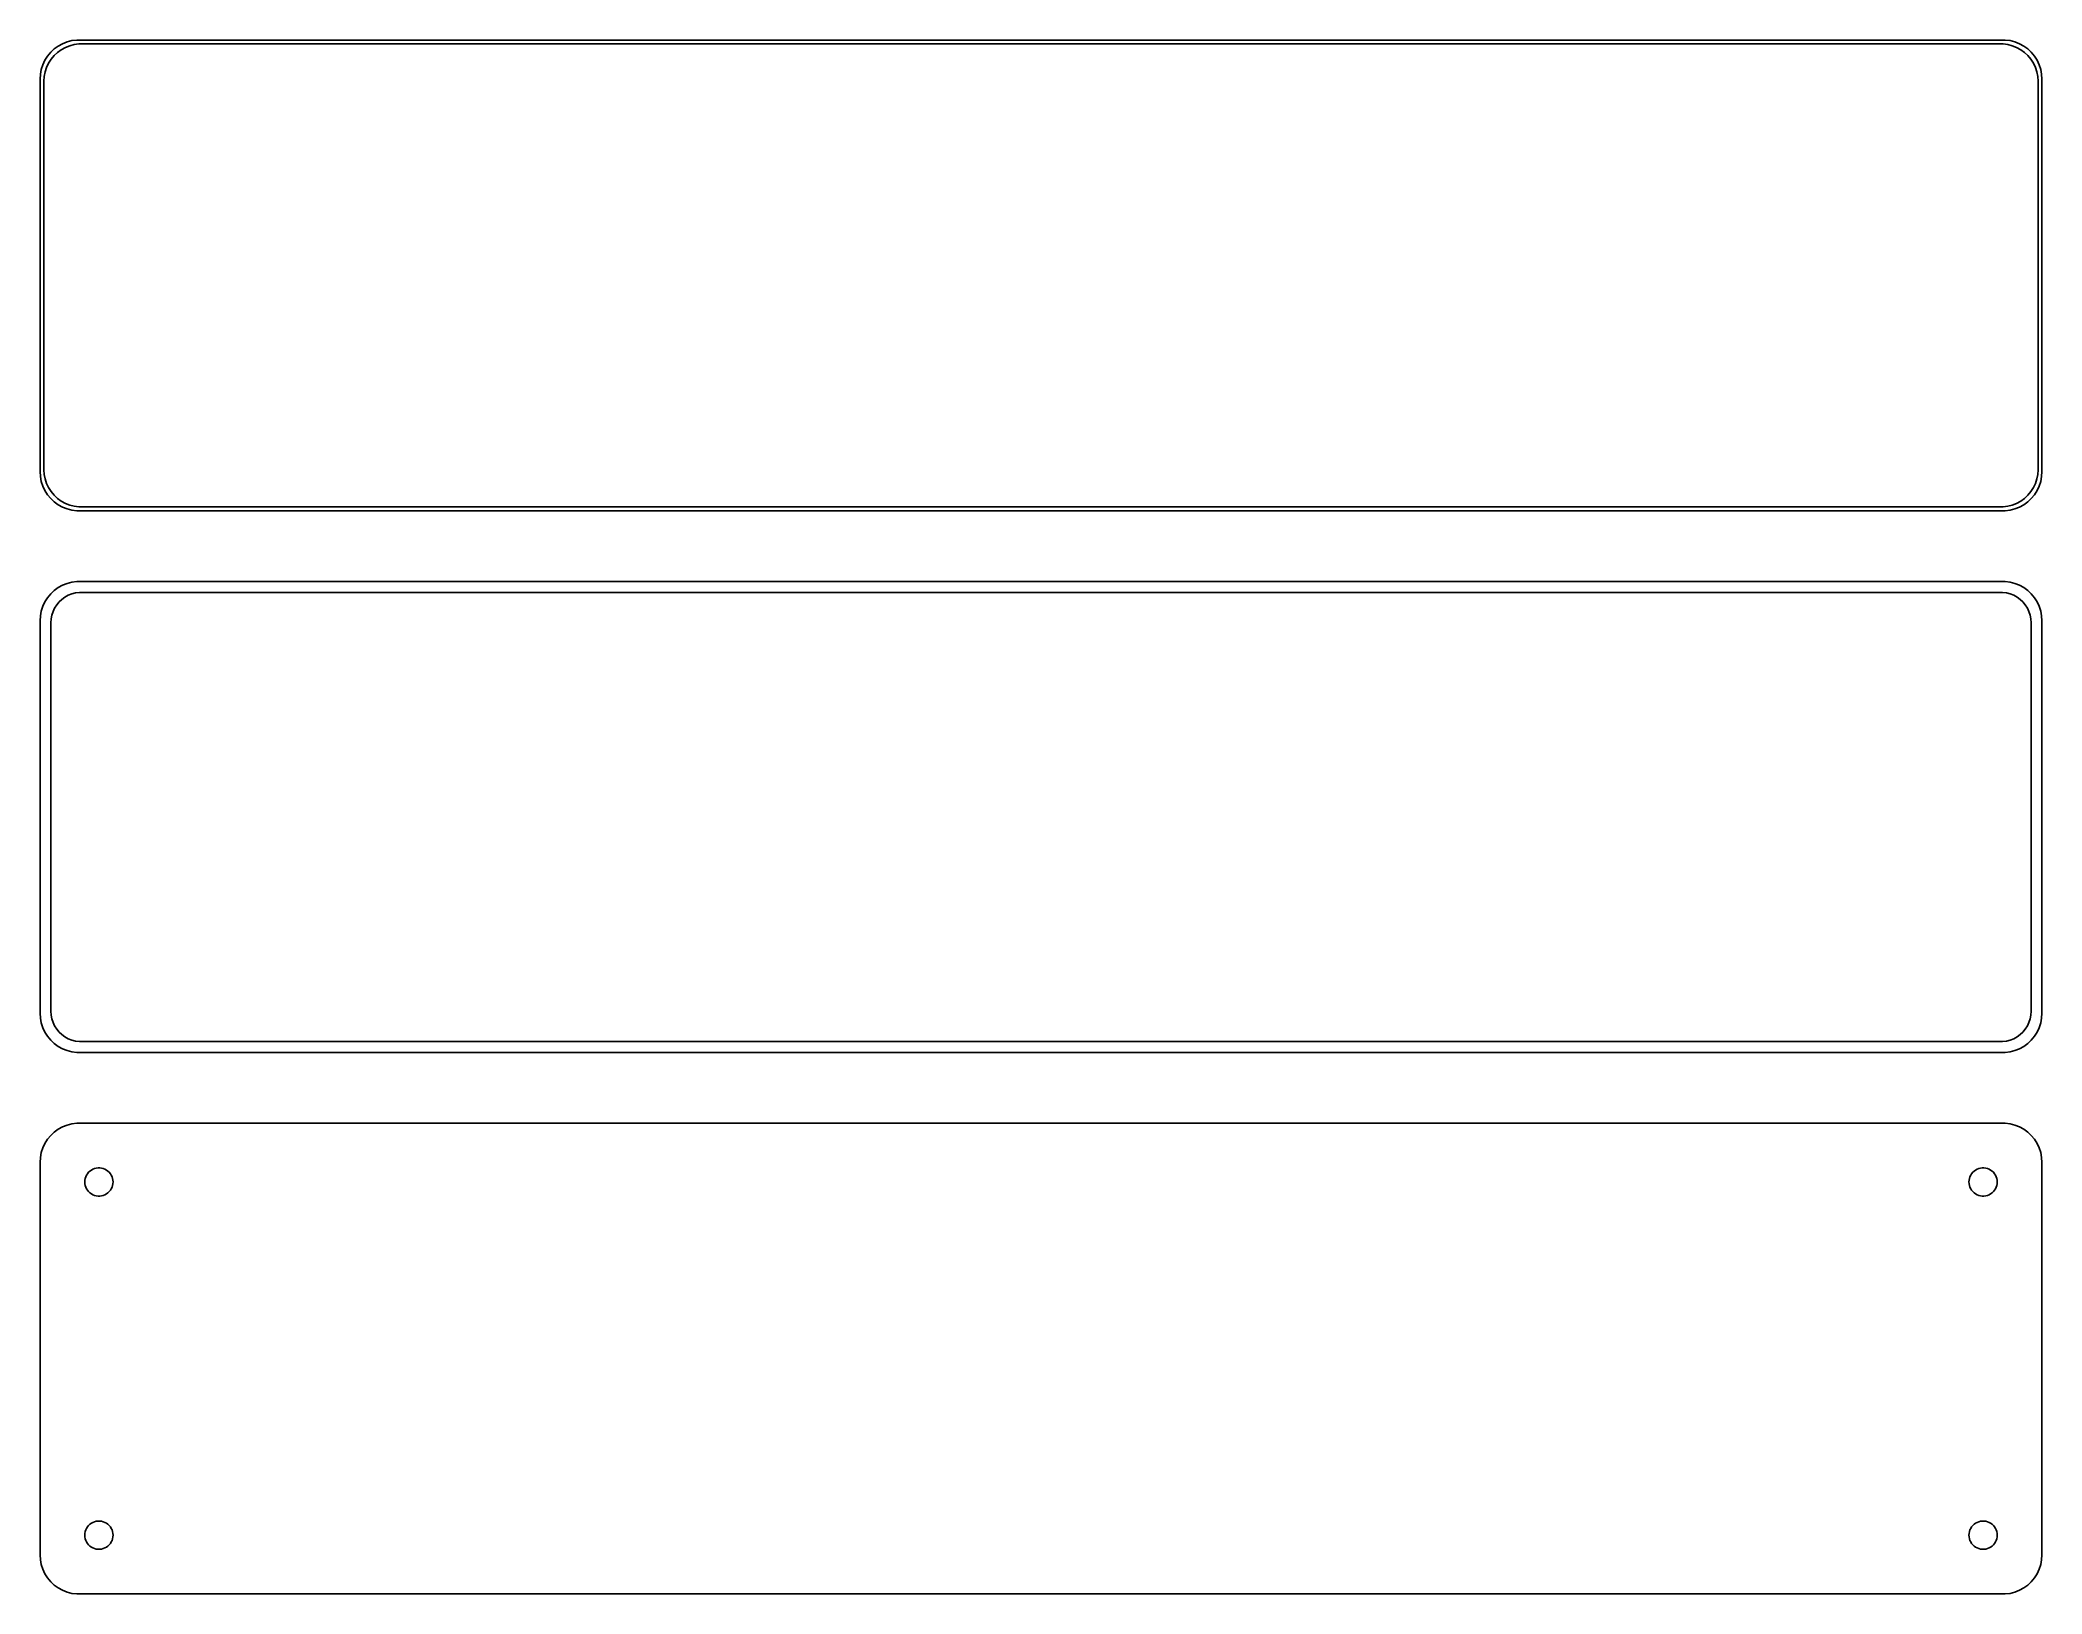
# Model space of a CAD drawing. Header units: metres. Extents: x -128 to 128, y 108 to 306.
import ezdxf

# ---------------------------------------------------------------- set-up
doc = ezdxf.new("R2010")
doc.units = ezdxf.units.M

msp = doc.modelspace()

# ---------------------------------------------------------------- linework, layer by layer
for p, q in [((-126.545, 303.939), (-126.882, 303.409)), ((-126.145, 304.423), (-126.545, 303.939)), ((-126.412, 303.038), (-126.093, 303.542)), ((-125.687, 304.853), (-126.145, 304.423)), ((-126.093, 303.542), (-125.713, 304.002)), ((-125.713, 304.002), (-125.278, 304.41)), ((-125.179, 305.222), (-125.687, 304.853)), ((-125.278, 304.41), (-124.795, 304.761)), ((-124.629, 305.524), (-125.179, 305.222)), ((-124.795, 304.761), (-124.272, 305.048)), ((-124.045, 305.755), (-124.629, 305.524)), ((-124.272, 305.048), (-123.718, 305.268)), ((-123.437, 305.911), (-124.045, 305.755)), ((-123.718, 305.268), (-123.14, 305.416)), ((-122.814, 305.99), (-123.437, 305.911)), ((-123.14, 305.416), (-122.548, 305.491)), ((122.814, 305.99), (-122.814, 305.99)), ((-122.548, 305.491), (122.548, 305.491)), ((122.548, 305.491), (123.14, 305.416)), ((123.437, 305.911), (122.814, 305.99)), ((123.14, 305.416), (123.718, 305.268)), ((124.045, 305.755), (123.437, 305.911)), ((123.718, 305.268), (124.272, 305.048)), ((124.629, 305.524), (124.045, 305.755)), ((124.272, 305.048), (124.795, 304.761)), ((125.179, 305.222), (124.629, 305.524)), ((124.795, 304.761), (125.278, 304.41)), ((125.687, 304.853), (125.179, 305.222)), ((125.278, 304.41), (125.713, 304.002)), ((126.145, 304.423), (125.687, 304.853)), ((125.713, 304.002), (126.093, 303.542)), ((126.093, 303.542), (126.412, 303.038)), ((126.545, 303.939), (126.145, 304.423)), ((126.882, 303.409), (126.545, 303.939)), ((-127.461, 301.627), (-127.5, 301)), ((-127.5, 301), (-127.5, 251)), ((-127.343, 302.243), (-127.461, 301.627)), ((-127.149, 302.841), (-127.343, 302.243)), ((-126.882, 303.409), (-127.149, 302.841)), ((-127, 300.75), (-126.963, 301.345)), ((-126.963, 301.345), (-126.851, 301.931)), ((-126.851, 301.931), (-126.666, 302.499)), ((-126.666, 302.499), (-126.412, 303.038)), ((126.412, 303.038), (126.666, 302.499)), ((126.666, 302.499), (126.851, 301.931)), ((126.851, 301.931), (126.963, 301.345)), ((127.149, 302.841), (126.882, 303.409)), ((126.963, 301.345), (127, 300.75)), ((127.343, 302.243), (127.149, 302.841)), ((127.461, 301.627), (127.343, 302.243)), ((127.5, 301), (127.461, 301.627)), ((127.5, 251), (127.5, 301)), ((-127, 251.25), (-127, 300.75)), ((127, 300.75), (127, 251.25)), ((-127.5, 251), (-127.461, 250.373)), ((-127.461, 250.373), (-127.343, 249.757)), ((-126.963, 250.655), (-127, 251.25)), ((-126.851, 250.069), (-126.963, 250.655)), ((-126.666, 249.501), (-126.851, 250.069)), ((126.851, 250.069), (126.666, 249.501)), ((126.963, 250.655), (126.851, 250.069)), ((127, 251.25), (126.963, 250.655)), ((127.343, 249.757), (127.461, 250.373)), ((127.461, 250.373), (127.5, 251)), ((-127.343, 249.757), (-127.149, 249.159)), ((-127.149, 249.159), (-126.882, 248.591)), ((-126.882, 248.591), (-126.545, 248.061)), ((-126.412, 248.962), (-126.666, 249.501)), ((-126.545, 248.061), (-126.145, 247.577)), ((-126.093, 248.458), (-126.412, 248.962)), ((-126.145, 247.577), (-125.687, 247.147)), ((-125.713, 247.998), (-126.093, 248.458)), ((-125.278, 247.59), (-125.713, 247.998)), ((-124.795, 247.239), (-125.278, 247.59)), ((125.278, 247.59), (124.795, 247.239)), ((125.713, 247.998), (125.278, 247.59)), ((125.687, 247.147), (126.145, 247.577)), ((126.093, 248.458), (125.713, 247.998)), ((126.412, 248.962), (126.093, 248.458)), ((126.145, 247.577), (126.545, 248.061)), ((126.666, 249.501), (126.412, 248.962)), ((126.545, 248.061), (126.882, 248.591)), ((126.882, 248.591), (127.149, 249.159)), ((127.149, 249.159), (127.343, 249.757)), ((-125.687, 247.147), (-125.179, 246.778)), ((-125.179, 246.778), (-124.629, 246.476)), ((-124.272, 246.952), (-124.795, 247.239)), ((-124.629, 246.476), (-124.045, 246.245)), ((-123.718, 246.732), (-124.272, 246.952)), ((-124.045, 246.245), (-123.437, 246.089)), ((-123.14, 246.584), (-123.718, 246.732)), ((-123.437, 246.089), (-122.814, 246.01)), ((-122.548, 246.509), (-123.14, 246.584)), ((-122.814, 246.01), (122.814, 246.01)), ((122.548, 246.509), (-122.548, 246.509)), ((123.14, 246.584), (122.548, 246.509)), ((122.814, 246.01), (123.437, 246.089)), ((123.718, 246.732), (123.14, 246.584)), ((123.437, 246.089), (124.045, 246.245)), ((124.272, 246.952), (123.718, 246.732)), ((124.045, 246.245), (124.629, 246.476)), ((124.795, 247.239), (124.272, 246.952)), ((124.629, 246.476), (125.179, 246.778)), ((125.179, 246.778), (125.687, 247.147)), ((-126.545, 234.939), (-126.882, 234.409)), ((-126.145, 235.423), (-126.545, 234.939)), ((-125.687, 235.853), (-126.145, 235.423)), ((-125.179, 236.222), (-125.687, 235.853)), ((-124.629, 236.524), (-125.179, 236.222)), ((-125.071, 234.399), (-124.716, 234.731)), ((-124.716, 234.731), (-124.323, 235.017)), ((-124.045, 236.755), (-124.629, 236.524)), ((-124.323, 235.017), (-123.898, 235.251)), ((-123.437, 236.911), (-124.045, 236.755)), ((-123.898, 235.251), (-123.446, 235.43)), ((-123.446, 235.43), (-122.975, 235.551)), ((-122.814, 236.99), (-123.437, 236.911)), ((-122.975, 235.551), (-122.493, 235.612)), ((122.814, 236.99), (-122.814, 236.99)), ((-122.493, 235.612), (122.493, 235.612)), ((122.493, 235.612), (122.975, 235.551)), ((123.437, 236.911), (122.814, 236.99)), ((122.975, 235.551), (123.446, 235.43)), ((124.045, 236.755), (123.437, 236.911)), ((123.446, 235.43), (123.898, 235.251)), ((123.898, 235.251), (124.323, 235.017)), ((124.629, 236.524), (124.045, 236.755)), ((124.323, 235.017), (124.716, 234.731)), ((125.179, 236.222), (124.629, 236.524)), ((124.716, 234.731), (125.071, 234.399)), ((125.687, 235.853), (125.179, 236.222)), ((126.145, 235.423), (125.687, 235.853)), ((126.545, 234.939), (126.145, 235.423)), ((126.882, 234.409), (126.545, 234.939)), ((-127.461, 232.627), (-127.5, 232)), ((-127.343, 233.243), (-127.461, 232.627)), ((-127.149, 233.841), (-127.343, 233.243)), ((-126.882, 234.409), (-127.149, 233.841)), ((-126.119, 231.75), (-126.089, 232.235)), ((-126.089, 232.235), (-125.998, 232.712)), ((-125.998, 232.712), (-125.848, 233.174)), ((-125.848, 233.174), (-125.641, 233.614)), ((-125.641, 233.614), (-125.38, 234.024)), ((-125.38, 234.024), (-125.071, 234.399)), ((125.071, 234.399), (125.38, 234.024)), ((125.38, 234.024), (125.641, 233.614)), ((125.641, 233.614), (125.848, 233.174)), ((125.848, 233.174), (125.998, 232.712)), ((125.998, 232.712), (126.089, 232.235)), ((126.089, 232.235), (126.119, 231.75)), ((127.149, 233.841), (126.882, 234.409)), ((127.343, 233.243), (127.149, 233.841)), ((127.461, 232.627), (127.343, 233.243)), ((127.5, 232), (127.461, 232.627)), ((-127.5, 232), (-127.5, 182)), ((-126.119, 182.25), (-126.119, 231.75)), ((126.119, 231.75), (126.119, 182.25)), ((127.5, 182), (127.5, 232)), ((-127.5, 182), (-127.461, 181.373)), ((-127.461, 181.373), (-127.343, 180.757)), ((-126.089, 181.765), (-126.119, 182.25)), ((-125.998, 181.288), (-126.089, 181.765)), ((-125.848, 180.826), (-125.998, 181.288)), ((125.998, 181.288), (125.848, 180.826)), ((126.089, 181.765), (125.998, 181.288)), ((126.119, 182.25), (126.089, 181.765)), ((127.343, 180.757), (127.461, 181.373)), ((127.461, 181.373), (127.5, 182)), ((-127.343, 180.757), (-127.149, 180.159)), ((-127.149, 180.159), (-126.882, 179.591)), ((-126.882, 179.591), (-126.545, 179.061)), ((-126.545, 179.061), (-126.145, 178.577)), ((-126.145, 178.577), (-125.687, 178.147)), ((-125.641, 180.386), (-125.848, 180.826)), ((-125.38, 179.976), (-125.641, 180.386)), ((-125.071, 179.601), (-125.38, 179.976)), ((-124.716, 179.269), (-125.071, 179.601)), ((-124.323, 178.983), (-124.716, 179.269)), ((-123.898, 178.749), (-124.323, 178.983)), ((-123.446, 178.57), (-123.898, 178.749)), ((-122.975, 178.449), (-123.446, 178.57)), ((123.446, 178.57), (122.975, 178.449)), ((123.898, 178.749), (123.446, 178.57)), ((124.323, 178.983), (123.898, 178.749)), ((124.716, 179.269), (124.323, 178.983)), ((125.071, 179.601), (124.716, 179.269)), ((125.38, 179.976), (125.071, 179.601)), ((125.641, 180.386), (125.38, 179.976)), ((125.848, 180.826), (125.641, 180.386)), ((125.687, 178.147), (126.145, 178.577)), ((126.145, 178.577), (126.545, 179.061)), ((126.545, 179.061), (126.882, 179.591)), ((126.882, 179.591), (127.149, 180.159)), ((127.149, 180.159), (127.343, 180.757)), ((-125.687, 178.147), (-125.179, 177.778)), ((-125.179, 177.778), (-124.629, 177.476)), ((-124.629, 177.476), (-124.045, 177.245)), ((-124.045, 177.245), (-123.437, 177.089)), ((-123.437, 177.089), (-122.814, 177.01)), ((-122.493, 178.388), (-122.975, 178.449)), ((-122.814, 177.01), (122.814, 177.01)), ((122.493, 178.388), (-122.493, 178.388)), ((122.975, 178.449), (122.493, 178.388)), ((122.814, 177.01), (123.437, 177.089)), ((123.437, 177.089), (124.045, 177.245)), ((124.045, 177.245), (124.629, 177.476)), ((124.629, 177.476), (125.179, 177.778)), ((125.179, 177.778), (125.687, 178.147)), ((-126.545, 165.939), (-126.882, 165.409)), ((-126.145, 166.423), (-126.545, 165.939)), ((-125.687, 166.853), (-126.145, 166.423)), ((-125.179, 167.222), (-125.687, 166.853)), ((-124.629, 167.524), (-125.179, 167.222)), ((-124.045, 167.755), (-124.629, 167.524)), ((-123.437, 167.911), (-124.045, 167.755)), ((-122.814, 167.99), (-123.437, 167.911)), ((122.814, 167.99), (-122.814, 167.99)), ((123.437, 167.911), (122.814, 167.99)), ((124.045, 167.755), (123.437, 167.911)), ((124.629, 167.524), (124.045, 167.755)), ((125.179, 167.222), (124.629, 167.524)), ((125.687, 166.853), (125.179, 167.222)), ((126.145, 166.423), (125.687, 166.853)), ((126.545, 165.939), (126.145, 166.423)), ((126.882, 165.409), (126.545, 165.939)), ((-127.461, 163.627), (-127.5, 163)), ((-127.343, 164.243), (-127.461, 163.627)), ((-127.149, 164.841), (-127.343, 164.243)), ((-126.882, 165.409), (-127.149, 164.841)), ((127.149, 164.841), (126.882, 165.409)), ((127.343, 164.243), (127.149, 164.841)), ((127.461, 163.627), (127.343, 164.243)), ((127.5, 163), (127.461, 163.627)), ((-127.5, 163), (-127.5, 113)), ((-121.8, 160.5), (-121.786, 160.726)), ((-121.786, 160.726), (-121.743, 160.948)), ((-121.743, 160.948), (-121.674, 161.163)), ((-121.674, 161.163), (-121.577, 161.367)), ((-121.577, 161.367), (-121.456, 161.558)), ((-121.456, 161.558), (-121.312, 161.732)), ((-121.312, 161.732), (-121.147, 161.887)), ((-121.147, 161.887), (-120.964, 162.02)), ((-120.964, 162.02), (-120.766, 162.129)), ((-120.766, 162.129), (-120.556, 162.212)), ((-120.556, 162.212), (-120.337, 162.268)), ((-120.337, 162.268), (-120.113, 162.296)), ((-120.113, 162.296), (-119.887, 162.296)), ((-119.887, 162.296), (-119.663, 162.268)), ((-119.663, 162.268), (-119.444, 162.212)), ((-119.444, 162.212), (-119.234, 162.129)), ((-119.234, 162.129), (-119.036, 162.02)), ((-119.036, 162.02), (-118.853, 161.887)), ((-118.853, 161.887), (-118.688, 161.732)), ((-118.688, 161.732), (-118.544, 161.558)), ((-118.544, 161.558), (-118.423, 161.367)), ((-118.423, 161.367), (-118.326, 161.163)), ((-118.326, 161.163), (-118.257, 160.948)), ((-118.257, 160.948), (-118.214, 160.726)), ((-118.214, 160.726), (-118.2, 160.5)), ((118.2, 160.5), (118.214, 160.726)), ((118.214, 160.726), (118.257, 160.948)), ((118.257, 160.948), (118.326, 161.163)), ((118.326, 161.163), (118.423, 161.367)), ((118.423, 161.367), (118.544, 161.558)), ((118.544, 161.558), (118.688, 161.732)), ((118.688, 161.732), (118.853, 161.887)), ((118.853, 161.887), (119.036, 162.02)), ((119.036, 162.02), (119.234, 162.129)), ((119.234, 162.129), (119.444, 162.212)), ((119.444, 162.212), (119.663, 162.268)), ((119.663, 162.268), (119.887, 162.296)), ((119.887, 162.296), (120.113, 162.296)), ((120.113, 162.296), (120.337, 162.268)), ((120.337, 162.268), (120.556, 162.212)), ((120.556, 162.212), (120.766, 162.129)), ((120.766, 162.129), (120.964, 162.02)), ((120.964, 162.02), (121.147, 161.887)), ((121.147, 161.887), (121.312, 161.732)), ((121.312, 161.732), (121.456, 161.558)), ((121.456, 161.558), (121.577, 161.367)), ((121.577, 161.367), (121.674, 161.163)), ((121.674, 161.163), (121.743, 160.948)), ((121.743, 160.948), (121.786, 160.726)), ((121.786, 160.726), (121.8, 160.5)), ((127.5, 113), (127.5, 163)), ((-121.786, 160.274), (-121.8, 160.5)), ((-121.743, 160.052), (-121.786, 160.274)), ((-121.674, 159.837), (-121.743, 160.052)), ((-121.577, 159.633), (-121.674, 159.837)), ((-121.456, 159.442), (-121.577, 159.633)), ((-121.312, 159.268), (-121.456, 159.442)), ((-121.147, 159.113), (-121.312, 159.268)), ((-120.964, 158.98), (-121.147, 159.113)), ((-120.766, 158.871), (-120.964, 158.98)), ((-120.556, 158.788), (-120.766, 158.871)), ((-120.337, 158.732), (-120.556, 158.788)), ((-120.113, 158.704), (-120.337, 158.732)), ((-119.887, 158.704), (-120.113, 158.704)), ((-119.663, 158.732), (-119.887, 158.704)), ((-119.444, 158.788), (-119.663, 158.732)), ((-119.234, 158.871), (-119.444, 158.788)), ((-119.036, 158.98), (-119.234, 158.871)), ((-118.853, 159.113), (-119.036, 158.98)), ((-118.688, 159.268), (-118.853, 159.113)), ((-118.544, 159.442), (-118.688, 159.268)), ((-118.423, 159.633), (-118.544, 159.442)), ((-118.326, 159.837), (-118.423, 159.633)), ((-118.257, 160.052), (-118.326, 159.837)), ((-118.214, 160.274), (-118.257, 160.052)), ((-118.2, 160.5), (-118.214, 160.274)), ((118.214, 160.274), (118.2, 160.5)), ((118.257, 160.052), (118.214, 160.274)), ((118.326, 159.837), (118.257, 160.052)), ((118.423, 159.633), (118.326, 159.837)), ((118.544, 159.442), (118.423, 159.633)), ((118.688, 159.268), (118.544, 159.442)), ((118.853, 159.113), (118.688, 159.268)), ((119.036, 158.98), (118.853, 159.113)), ((119.234, 158.871), (119.036, 158.98)), ((119.444, 158.788), (119.234, 158.871)), ((119.663, 158.732), (119.444, 158.788)), ((119.887, 158.704), (119.663, 158.732)), ((120.113, 158.704), (119.887, 158.704)), ((120.337, 158.732), (120.113, 158.704)), ((120.556, 158.788), (120.337, 158.732)), ((120.766, 158.871), (120.556, 158.788)), ((120.964, 158.98), (120.766, 158.871)), ((121.147, 159.113), (120.964, 158.98)), ((121.312, 159.268), (121.147, 159.113)), ((121.456, 159.442), (121.312, 159.268)), ((121.577, 159.633), (121.456, 159.442)), ((121.674, 159.837), (121.577, 159.633)), ((121.743, 160.052), (121.674, 159.837)), ((121.786, 160.274), (121.743, 160.052)), ((121.8, 160.5), (121.786, 160.274)), ((-121.8, 115.5), (-121.786, 115.726)), ((-121.786, 115.274), (-121.8, 115.5)), ((-121.786, 115.726), (-121.743, 115.948)), ((-121.743, 115.052), (-121.786, 115.274)), ((-121.743, 115.948), (-121.674, 116.163)), ((-121.674, 114.837), (-121.743, 115.052)), ((-121.674, 116.163), (-121.577, 116.367)), ((-121.577, 114.633), (-121.674, 114.837)), ((-121.577, 116.367), (-121.456, 116.558)), ((-121.456, 116.558), (-121.312, 116.732)), ((-121.312, 116.732), (-121.147, 116.887)), ((-121.147, 116.887), (-120.964, 117.02)), ((-120.964, 117.02), (-120.766, 117.129)), ((-120.766, 117.129), (-120.556, 117.212)), ((-120.556, 117.212), (-120.337, 117.268)), ((-120.337, 117.268), (-120.113, 117.296)), ((-120.113, 117.296), (-119.887, 117.296)), ((-119.887, 117.296), (-119.663, 117.268)), ((-119.663, 117.268), (-119.444, 117.212)), ((-119.444, 117.212), (-119.234, 117.129)), ((-119.234, 117.129), (-119.036, 117.02)), ((-119.036, 117.02), (-118.853, 116.887)), ((-118.853, 116.887), (-118.688, 116.732)), ((-118.688, 116.732), (-118.544, 116.558)), ((-118.544, 116.558), (-118.423, 116.367)), ((-118.423, 116.367), (-118.326, 116.163)), ((-118.326, 114.837), (-118.423, 114.633)), ((-118.326, 116.163), (-118.257, 115.948)), ((-118.257, 115.052), (-118.326, 114.837)), ((-118.257, 115.948), (-118.214, 115.726)), ((-118.214, 115.274), (-118.257, 115.052)), ((-118.214, 115.726), (-118.2, 115.5)), ((-118.2, 115.5), (-118.214, 115.274)), ((118.2, 115.5), (118.214, 115.726)), ((118.214, 115.274), (118.2, 115.5)), ((118.214, 115.726), (118.257, 115.948)), ((118.257, 115.052), (118.214, 115.274)), ((118.257, 115.948), (118.326, 116.163)), ((118.326, 114.837), (118.257, 115.052)), ((118.326, 116.163), (118.423, 116.367)), ((118.423, 114.633), (118.326, 114.837)), ((118.423, 116.367), (118.544, 116.558)), ((118.544, 116.558), (118.688, 116.732)), ((118.688, 116.732), (118.853, 116.887)), ((118.853, 116.887), (119.036, 117.02)), ((119.036, 117.02), (119.234, 117.129)), ((119.234, 117.129), (119.444, 117.212)), ((119.444, 117.212), (119.663, 117.268)), ((119.663, 117.268), (119.887, 117.296)), ((119.887, 117.296), (120.113, 117.296)), ((120.113, 117.296), (120.337, 117.268)), ((120.337, 117.268), (120.556, 117.212)), ((120.556, 117.212), (120.766, 117.129)), ((120.766, 117.129), (120.964, 117.02)), ((120.964, 117.02), (121.147, 116.887)), ((121.147, 116.887), (121.312, 116.732)), ((121.312, 116.732), (121.456, 116.558)), ((121.456, 116.558), (121.577, 116.367)), ((121.577, 116.367), (121.674, 116.163)), ((121.674, 114.837), (121.577, 114.633)), ((121.674, 116.163), (121.743, 115.948)), ((121.743, 115.052), (121.674, 114.837)), ((121.743, 115.948), (121.786, 115.726)), ((121.786, 115.274), (121.743, 115.052)), ((121.786, 115.726), (121.8, 115.5)), ((121.8, 115.5), (121.786, 115.274)), ((-127.5, 113), (-127.461, 112.373)), ((-127.461, 112.373), (-127.343, 111.757)), ((-121.456, 114.442), (-121.577, 114.633)), ((-121.312, 114.268), (-121.456, 114.442)), ((-121.147, 114.113), (-121.312, 114.268)), ((-120.964, 113.98), (-121.147, 114.113)), ((-120.766, 113.871), (-120.964, 113.98)), ((-120.556, 113.788), (-120.766, 113.871)), ((-120.337, 113.732), (-120.556, 113.788)), ((-120.113, 113.704), (-120.337, 113.732)), ((-119.887, 113.704), (-120.113, 113.704)), ((-119.663, 113.732), (-119.887, 113.704)), ((-119.444, 113.788), (-119.663, 113.732)), ((-119.234, 113.871), (-119.444, 113.788)), ((-119.036, 113.98), (-119.234, 113.871)), ((-118.853, 114.113), (-119.036, 113.98)), ((-118.688, 114.268), (-118.853, 114.113)), ((-118.544, 114.442), (-118.688, 114.268)), ((-118.423, 114.633), (-118.544, 114.442)), ((118.544, 114.442), (118.423, 114.633)), ((118.688, 114.268), (118.544, 114.442)), ((118.853, 114.113), (118.688, 114.268)), ((119.036, 113.98), (118.853, 114.113)), ((119.234, 113.871), (119.036, 113.98)), ((119.444, 113.788), (119.234, 113.871)), ((119.663, 113.732), (119.444, 113.788)), ((119.887, 113.704), (119.663, 113.732)), ((120.113, 113.704), (119.887, 113.704)), ((120.337, 113.732), (120.113, 113.704)), ((120.556, 113.788), (120.337, 113.732)), ((120.766, 113.871), (120.556, 113.788)), ((120.964, 113.98), (120.766, 113.871)), ((121.147, 114.113), (120.964, 113.98)), ((121.312, 114.268), (121.147, 114.113)), ((121.456, 114.442), (121.312, 114.268)), ((121.577, 114.633), (121.456, 114.442)), ((127.343, 111.757), (127.461, 112.373)), ((127.461, 112.373), (127.5, 113)), ((-127.343, 111.757), (-127.149, 111.159)), ((-127.149, 111.159), (-126.882, 110.591)), ((-126.882, 110.591), (-126.545, 110.061)), ((-126.545, 110.061), (-126.145, 109.577)), ((126.145, 109.577), (126.545, 110.061)), ((126.545, 110.061), (126.882, 110.591)), ((126.882, 110.591), (127.149, 111.159)), ((127.149, 111.159), (127.343, 111.757)), ((-126.145, 109.577), (-125.687, 109.147)), ((-125.687, 109.147), (-125.179, 108.778)), ((-125.179, 108.778), (-124.629, 108.476)), ((-124.629, 108.476), (-124.045, 108.245)), ((-124.045, 108.245), (-123.437, 108.089)), ((-123.437, 108.089), (-122.814, 108.01)), ((-122.814, 108.01), (122.814, 108.01)), ((122.814, 108.01), (123.437, 108.089)), ((123.437, 108.089), (124.045, 108.245)), ((124.045, 108.245), (124.629, 108.476)), ((124.629, 108.476), (125.179, 108.778)), ((125.179, 108.778), (125.687, 109.147)), ((125.687, 109.147), (126.145, 109.577))]:
    msp.add_line(p, q)

doc.saveas('drawing.dxf')
